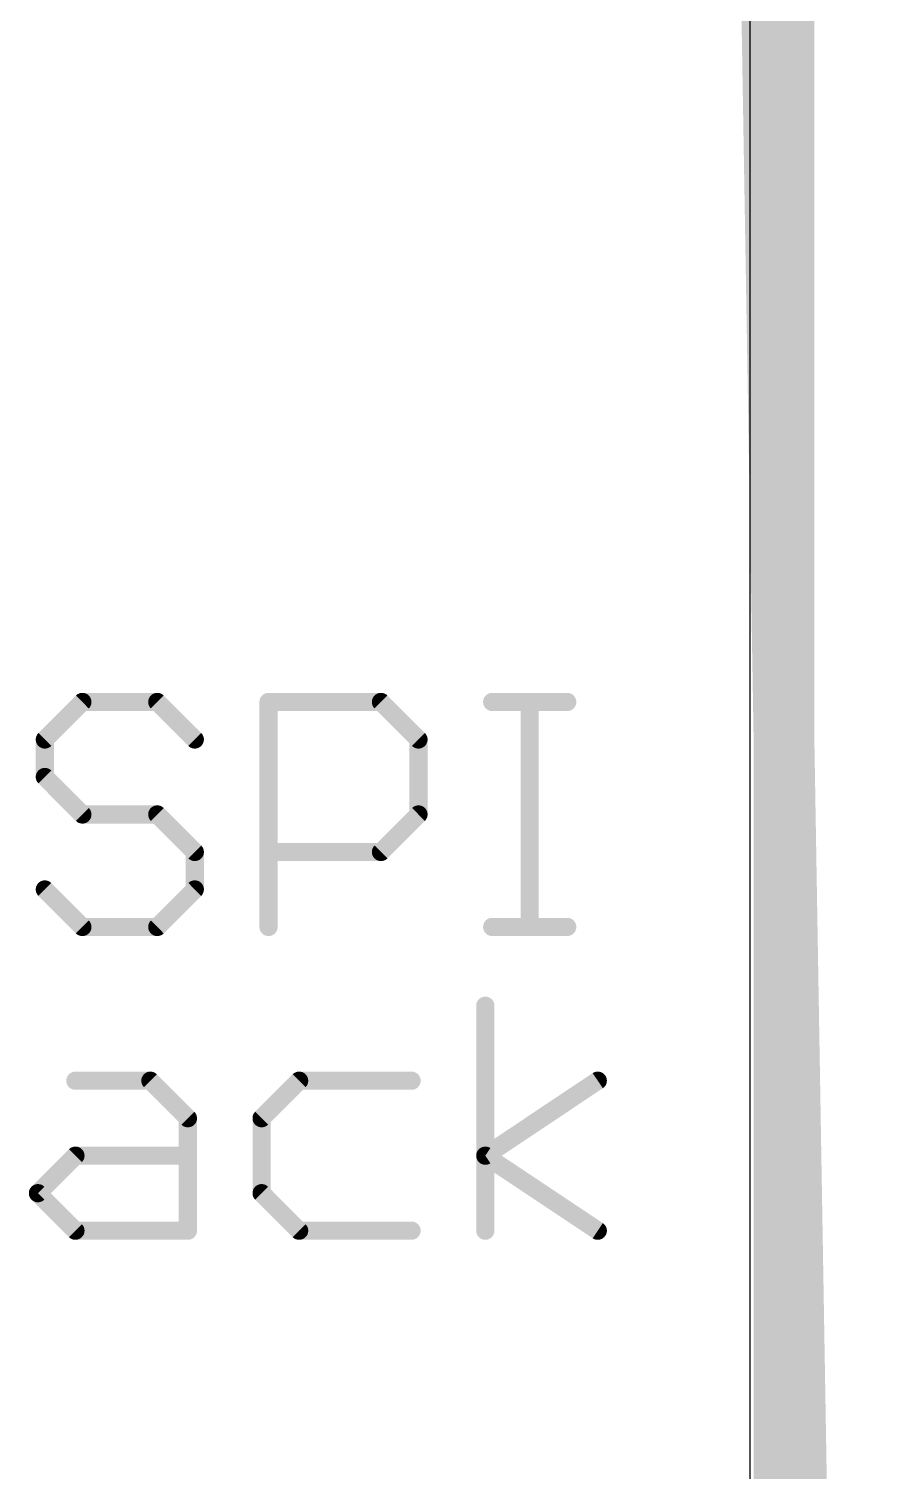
# Model space of a CAD drawing. Extents: x -4.4 to 50.7, y -2.2 to 26.3.
# Drawn here: x 47.13 to 50.67, y 12.11 to 18.14 of the extents above; entities that cross this region are included whole.
import ezdxf

# ---------------------------------------------------------------- set-up
doc = ezdxf.new("R2010")
doc.units = 0
for name, color, linetype in [('1', 12, 'CONTINUOUS'), ('16', 132, 'CONTINUOUS'), ('20', 53, 'CONTINUOUS'), ('21', 253, 'CONTINUOUS')]:
    doc.layers.add(name, color=color, linetype=linetype)

msp = doc.modelspace()

# ---------------------------------------------------------------- linework, layer by layer
at = {"layer": '1', "const_width": 0.254}
msp.add_lwpolyline([(50.546, 0), (50.165, 22.733)], dxfattribs=at)
at = {"layer": '16', "const_width": 0.254}
msp.add_lwpolyline([(50.292, -0.254), (50.292, 22.606)], dxfattribs=at)
at = {"layer": '20'}
msp.add_line((50.15, 0.038), (50.15, 22.314), dxfattribs=at)
at = {"layer": '21', "const_width": 0.0762}
for points in [[(47.3571, 15.3297), (47.2004, 15.1729)], [(47.6707, 15.3297), (47.3571, 15.3297)], [(47.8274, 15.1729), (47.6707, 15.3297)], [(48.1359, 14.3891), (48.1359, 15.3297)], [(48.1359, 15.3297), (48.6062, 15.3297)], [(48.6062, 15.3297), (48.763, 15.1729)], [(49.0714, 15.3297), (49.385, 15.3297)], [(49.2282, 14.3891), (49.2282, 15.3297)], [(47.2004, 15.1729), (47.2004, 15.0162)], [(48.763, 15.1729), (48.763, 14.8594)], [(47.2004, 15.0162), (47.3571, 14.8594)], [(47.3571, 14.8594), (47.6707, 14.8594)], [(47.6707, 14.8594), (47.8274, 14.7026)], [(48.763, 14.8594), (48.6062, 14.7026)], [(47.8274, 14.7026), (47.8274, 14.5459)], [(48.6062, 14.7026), (48.1359, 14.7026)], [(47.3571, 14.3891), (47.2004, 14.5459)], [(47.8274, 14.5459), (47.6707, 14.3891)], [(47.6707, 14.3891), (47.3571, 14.3891)], [(49.0714, 14.3891), (49.385, 14.3891)], [(49.0425, 13.1191), (49.0425, 14.0597)], [(47.3282, 13.7462), (47.6418, 13.7462)], [(47.6418, 13.7462), (47.7985, 13.5894)], [(48.2637, 13.7462), (48.107, 13.5894)], [(48.734, 13.7462), (48.2637, 13.7462)], [(49.0425, 13.4326), (49.5128, 13.7462)], [(47.7985, 13.5894), (47.7985, 13.1191)], [(48.107, 13.5894), (48.107, 13.2759)], [(47.1715, 13.2759), (47.3282, 13.4326)], [(47.3282, 13.4326), (47.7985, 13.4326)], [(49.5128, 13.1191), (49.0425, 13.4326)], [(47.3282, 13.1191), (47.1715, 13.2759)], [(48.107, 13.2759), (48.2637, 13.1191)], [(47.7985, 13.1191), (47.3282, 13.1191)], [(48.2637, 13.1191), (48.734, 13.1191)]]:
    msp.add_lwpolyline(points, dxfattribs=at)
at = {"layer": '21', "const_width": 0.0381}
for points in [[(47.3571, 15.3488, 1), (47.3571, 15.3107)], [(47.3706, 15.3162, 1), (47.3437, 15.3432)], [(47.6841, 15.3432, 1), (47.6572, 15.3162)], [(47.6707, 15.3107, 1), (47.6707, 15.3488)], [(48.1549, 15.3297, 1), (48.1168, 15.3297)], [(48.1359, 15.3488, 1), (48.1359, 15.3107)], [(48.6197, 15.3432, 1), (48.5927, 15.3162)], [(48.6062, 15.3107, 1), (48.6062, 15.3488)], [(49.0714, 15.3488, 1), (49.0714, 15.3107)], [(49.2472, 15.3297, 1), (49.2091, 15.3297)], [(49.385, 15.3107, 1), (49.385, 15.3488)], [(47.2194, 15.1729, 1), (47.1813, 15.1729)], [(47.1869, 15.1864, 1), (47.2138, 15.1595)], [(47.814, 15.1595, 1), (47.8409, 15.1864)], [(48.782, 15.1729, 1), (48.7439, 15.1729)], [(48.7495, 15.1595, 1), (48.7764, 15.1864)], [(47.2138, 15.0296, 1), (47.1869, 15.0027)], [(47.1813, 15.0162, 1), (47.2194, 15.0162)], [(47.3571, 14.8785, 1), (47.3571, 14.8404)], [(47.6841, 14.8729, 1), (47.6572, 14.8459)], [(47.6707, 14.8404, 1), (47.6707, 14.8785)], [(48.7764, 14.8459, 1), (48.7495, 14.8729)], [(47.3437, 14.8459, 1), (47.3706, 14.8729)], [(48.7439, 14.8594, 1), (48.782, 14.8594)], [(47.8465, 14.7026, 1), (47.8084, 14.7026)], [(47.814, 14.6892, 1), (47.8409, 14.7161)], [(48.1359, 14.7217, 1), (48.1359, 14.6836)], [(48.5927, 14.7161, 1), (48.6197, 14.6892)], [(48.6062, 14.6836, 1), (48.6062, 14.7217)], [(47.2138, 14.5593, 1), (47.1869, 14.5324)], [(47.8084, 14.5459, 1), (47.8465, 14.5459)], [(47.8409, 14.5324, 1), (47.814, 14.5593)], [(47.3571, 14.4082, 1), (47.3571, 14.3701)], [(47.3437, 14.3756, 1), (47.3706, 14.4026)], [(47.6572, 14.4026, 1), (47.6841, 14.3756)], [(47.6707, 14.3701, 1), (47.6707, 14.4082)], [(49.0714, 14.4082, 1), (49.0714, 14.3701)], [(49.385, 14.3701, 1), (49.385, 14.4082)], [(48.1168, 14.3891, 1), (48.1549, 14.3891)], [(49.2091, 14.3891, 1), (49.2472, 14.3891)], [(49.0615, 14.0597, 1), (49.0234, 14.0597)], [(47.3282, 13.7652, 1), (47.3282, 13.7271)], [(47.6552, 13.7596, 1), (47.6283, 13.7327)], [(47.6418, 13.7271, 1), (47.6418, 13.7652)], [(48.2637, 13.7652, 1), (48.2637, 13.7271)], [(48.2772, 13.7327, 1), (48.2503, 13.7596)], [(48.734, 13.7271, 1), (48.734, 13.7652)], [(49.5234, 13.7303, 1), (49.5022, 13.762)], [(47.8176, 13.5894, 1), (47.7795, 13.5894)], [(47.7851, 13.5759, 1), (47.812, 13.6029)], [(48.126, 13.5894, 1), (48.0879, 13.5894)], [(48.0935, 13.6029, 1), (48.1204, 13.5759)], [(47.3282, 13.4517, 1), (47.3282, 13.4136)], [(47.3417, 13.4192, 1), (47.3147, 13.4461)], [(47.7985, 13.4136, 1), (47.7985, 13.4517)], [(49.0531, 13.4485, 1), (49.0319, 13.4168)], [(49.0319, 13.4485, 1), (49.0531, 13.4168)], [(47.1849, 13.2893, 1), (47.158, 13.2624)], [(47.158, 13.2893, 1), (47.1849, 13.2624)], [(48.0879, 13.2759, 1), (48.126, 13.2759)], [(48.1204, 13.2893, 1), (48.0935, 13.2624)], [(47.3282, 13.1382, 1), (47.3282, 13.1001)], [(47.3147, 13.1056, 1), (47.3417, 13.1326)], [(47.7985, 13.1001, 1), (47.7985, 13.1382)], [(48.2637, 13.1382, 1), (48.2637, 13.1001)], [(48.2503, 13.1056, 1), (48.2772, 13.1326)], [(48.734, 13.1001, 1), (48.734, 13.1382)], [(49.5022, 13.1032, 1), (49.5234, 13.135)], [(47.7795, 13.1191, 1), (47.8176, 13.1191)], [(49.0234, 13.1191, 1), (49.0615, 13.1191)]]:
    msp.add_lwpolyline(points, format="xyb", dxfattribs=at)

doc.saveas('drawing.dxf')
